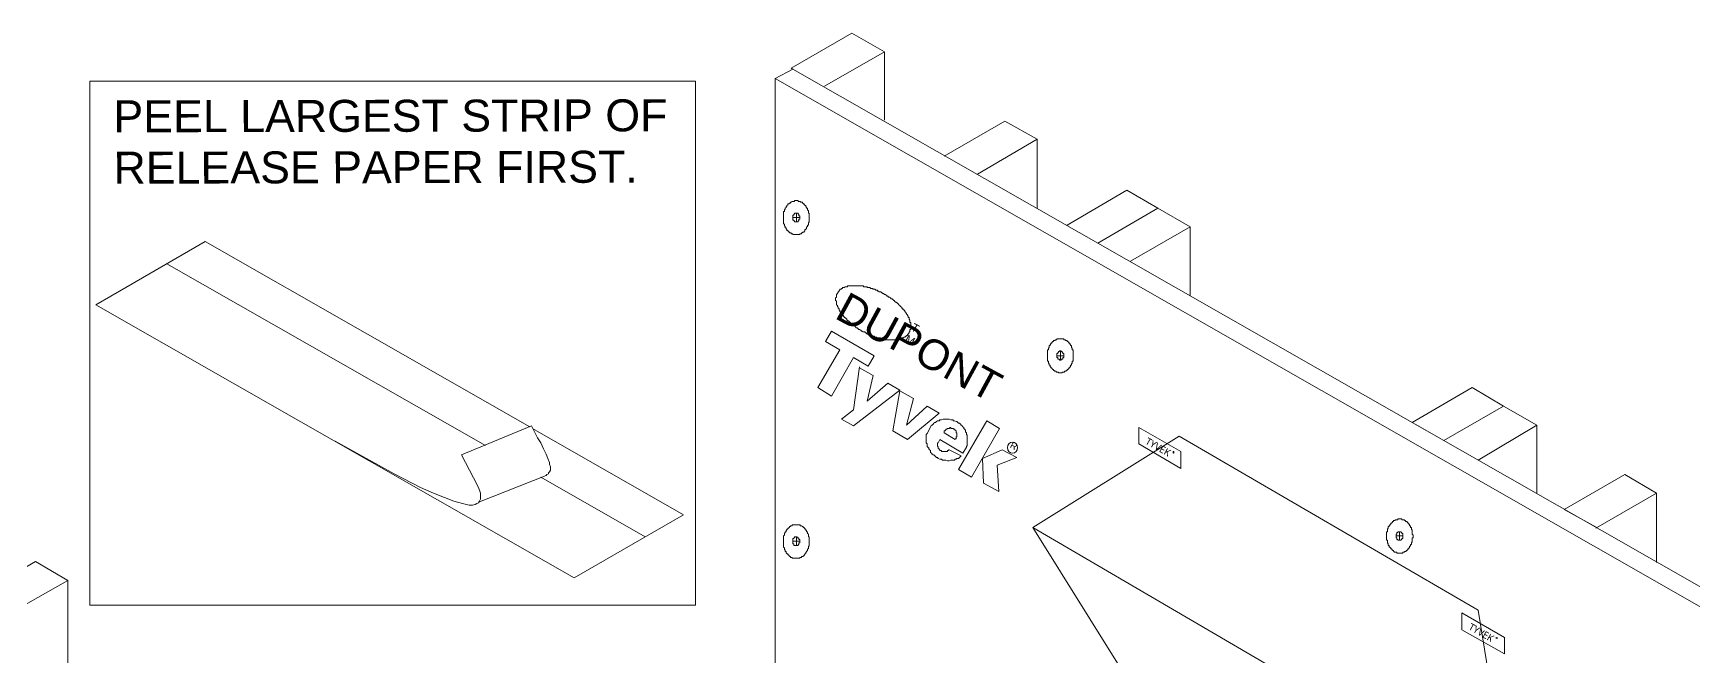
# Model space of a CAD drawing. Header units: inches. Extents: x 0 to 32.7, y -0.1 to 22.9.
# Drawn here: x 3.995 to 7.235, y 9.969 to 11.187 of the extents above; entities that cross this region are included whole.
import ezdxf

# ---------------------------------------------------------------- set-up
doc = ezdxf.new("R2010")
doc.units = ezdxf.units.IN
doc.header["$MEASUREMENT"] = 0
doc.layers.add('PDF_Geometry', color=7, linetype='Continuous', true_color=0x5d5d5d)
doc.layers.add('PDF_Text', color=7, linetype='Continuous')
doc.styles.add('PDF Arial', font='arial.ttf')
doc.styles.add('PDF Chief Blueprint', font='Chief_Blueprint.ttf')
doc.styles.add('PDF Malgun Gothic', font='malgun.ttf')

msp = doc.modelspace()

# ---------------------------------------------------------------- linework, layer by layer
at = {"layer": 'PDF_Geometry', "color": 253, "lineweight": 18, "true_color": 0xa2a2a2}
for points in [[(5.5388, 11.0836), (5.6554, 11.1503), (5.5921, 11.1869), (5.4738, 11.1186), (5.4771, 11.1169)], [(5.6554, 11.0169), (5.6554, 11.1503)], [(5.8371, 10.9119), (5.9538, 10.9803), (5.8904, 11.0153), (5.7721, 10.9469)], [(5.9538, 10.8453), (5.9538, 10.9803)], [(6.0121, 10.8119), (6.1288, 10.8803), (6.1888, 10.8453)], [(6.1354, 10.7419), (6.2521, 10.8086), (6.1888, 10.8453), (6.0721, 10.7769)], [(6.2521, 10.6753), (6.2521, 10.8086)], [(6.8638, 10.4586), (6.9288, 10.4219), (6.8138, 10.3536)], [(6.9288, 10.4219), (6.9288, 10.2886)], [(7.1621, 10.1536), (7.1621, 10.2886), (7.1004, 10.3253), (6.9821, 10.2569), (7.0454, 10.2219)], [(7.0438, 10.2203), (7.1621, 10.2886)], [(3.9454, 7.1053), (4.0621, 7.1719), (4.0621, 10.1186), (3.9988, 10.1553), (3.8821, 10.0869), (3.9454, 10.0519), (4.0621, 10.1186)]]:
    msp.add_lwpolyline(points, dxfattribs=at)
at = {"layer": 'PDF_Geometry', "color": 254, "lineweight": 18, "true_color": 0xe1e1e1}
msp.add_lwpolyline([(7.3088, 10.0319), (7.3421, 10.0519), (5.4771, 11.1169), (5.4421, 11.0986)], dxfattribs=at)
at = {"layer": 'PDF_Geometry', "color": 7, "lineweight": 18}
msp.add_lwpolyline([(5.2871, 11.0936), (5.2871, 10.0703), (4.1054, 10.0703), (4.1054, 11.0936)], close=True, dxfattribs=at)
for points in [[(7.3088, 7.0853), (7.3088, 10.0319), (5.4421, 11.0986), (5.4421, 8.1653), (7.3088, 7.0853), (7.3088, 9.6303)], [(5.9454, 10.2219), (6.2304, 10.4003)], [(6.2304, 10.4003), (6.8138, 10.0603)], [(6.8738, 9.6786), (5.9454, 10.2219)], [(6.1104, 9.9569), (5.9454, 10.2219)], [(6.8754, 9.6836), (6.8138, 10.0603)]]:
    msp.add_lwpolyline(points, dxfattribs=at)
at = {"layer": 'PDF_Geometry', "lineweight": 18}
for points in [[(5.4838, 10.8603), (5.4854, 10.8603), (5.4871, 10.8603), (5.4871, 10.8586), (5.4888, 10.8586), (5.4904, 10.8586), (5.4921, 10.8586), (5.4921, 10.8569), (5.4938, 10.8569), (5.4954, 10.8569), (5.4954, 10.8553), (5.4971, 10.8553), (5.4971, 10.8536), (5.4988, 10.8536), (5.4988, 10.8519), (5.5004, 10.8519), (5.5004, 10.8503), (5.5021, 10.8503), (5.5021, 10.8486), (5.5038, 10.8469), (5.5038, 10.8453), (5.5054, 10.8453), (5.5054, 10.8436), (5.5054, 10.8419), (5.5071, 10.8403), (5.5071, 10.8386), (5.5071, 10.8369), (5.5071, 10.8353), (5.5088, 10.8353), (5.5088, 10.8336), (5.5088, 10.8319), (5.5088, 10.8303), (5.5088, 10.8286), (5.5088, 10.8269), (5.5088, 10.8253), (5.5088, 10.8236), (5.5088, 10.8219), (5.5088, 10.8203), (5.5088, 10.8186), (5.5071, 10.8169), (5.5071, 10.8153), (5.5071, 10.8136), (5.5071, 10.8119), (5.5054, 10.8119), (5.5054, 10.8103), (5.5054, 10.8086), (5.5038, 10.8086), (5.5038, 10.8069), (5.5038, 10.8053), (5.5021, 10.8053), (5.5021, 10.8036), (5.5004, 10.8036), (5.5004, 10.8019), (5.5004, 10.8003), (5.4988, 10.8003), (5.4988, 10.7986), (5.4971, 10.7986), (5.4954, 10.7986), (5.4954, 10.7969), (5.4938, 10.7969), (5.4938, 10.7953), (5.4921, 10.7953), (5.4904, 10.7953), (5.4904, 10.7936), (5.4888, 10.7936), (5.4871, 10.7936), (5.4854, 10.7936), (5.4838, 10.7936), (5.4821, 10.7936), (5.4804, 10.7936), (5.4788, 10.7936), (5.4771, 10.7936), (5.4771, 10.7953), (5.4754, 10.7953), (5.4738, 10.7953), (5.4738, 10.7969), (5.4721, 10.7969), (5.4704, 10.7969), (5.4704, 10.7986), (5.4688, 10.7986), (5.4688, 10.8003), (5.4671, 10.8003), (5.4671, 10.8019), (5.4654, 10.8019), (5.4654, 10.8036), (5.4638, 10.8053), (5.4638, 10.8069), (5.4621, 10.8069), (5.4621, 10.8086), (5.4621, 10.8103), (5.4604, 10.8103), (5.4604, 10.8119), (5.4604, 10.8136), (5.4588, 10.8153), (5.4588, 10.8169), (5.4588, 10.8186), (5.4588, 10.8203), (5.4588, 10.8219), (5.4588, 10.8236), (5.4588, 10.8253), (5.4588, 10.8269), (5.4588, 10.8286), (5.4588, 10.8303), (5.4588, 10.8319), (5.4588, 10.8336), (5.4588, 10.8353), (5.4588, 10.8369), (5.4588, 10.8386), (5.4604, 10.8386), (5.4604, 10.8403), (5.4604, 10.8419), (5.4621, 10.8436), (5.4621, 10.8453), (5.4638, 10.8469), (5.4638, 10.8486), (5.4654, 10.8486), (5.4654, 10.8503), (5.4671, 10.8519), (5.4671, 10.8536), (5.4688, 10.8536), (5.4704, 10.8553), (5.4721, 10.8553), (5.4721, 10.8569), (5.4738, 10.8569), (5.4754, 10.8586), (5.4771, 10.8586), (5.4788, 10.8586), (5.4804, 10.8586), (5.4804, 10.8603), (5.4821, 10.8603)], [(5.9988, 10.5903), (6.0004, 10.5903), (6.0021, 10.5903), (6.0038, 10.5903), (6.0054, 10.5903), (6.0054, 10.5886), (6.0071, 10.5886), (6.0088, 10.5886), (6.0088, 10.5869), (6.0104, 10.5869), (6.0121, 10.5869), (6.0121, 10.5853), (6.0138, 10.5853), (6.0138, 10.5836), (6.0154, 10.5836), (6.0154, 10.5819), (6.0171, 10.5819), (6.0171, 10.5803), (6.0188, 10.5786), (6.0188, 10.5769), (6.0204, 10.5769), (6.0204, 10.5753), (6.0204, 10.5736), (6.0221, 10.5719), (6.0221, 10.5703), (6.0221, 10.5686), (6.0238, 10.5686), (6.0238, 10.5669), (6.0238, 10.5653), (6.0238, 10.5636), (6.0238, 10.5619), (6.0238, 10.5603), (6.0238, 10.5586), (6.0238, 10.5569), (6.0238, 10.5553), (6.0238, 10.5536), (6.0238, 10.5519), (6.0238, 10.5503), (6.0238, 10.5486), (6.0238, 10.5469), (6.0221, 10.5469), (6.0221, 10.5453), (6.0221, 10.5436), (6.0221, 10.5419), (6.0204, 10.5419), (6.0204, 10.5403), (6.0204, 10.5386), (6.0188, 10.5386), (6.0188, 10.5369), (6.0188, 10.5353), (6.0171, 10.5353), (6.0171, 10.5336), (6.0154, 10.5336), (6.0154, 10.5319), (6.0138, 10.5319), (6.0138, 10.5303), (6.0121, 10.5303), (6.0121, 10.5286), (6.0104, 10.5286), (6.0104, 10.5269), (6.0088, 10.5269), (6.0071, 10.5269), (6.0071, 10.5253), (6.0054, 10.5253), (6.0038, 10.5253), (6.0021, 10.5253), (6.0021, 10.5236), (6.0004, 10.5236), (5.9988, 10.5236), (5.9971, 10.5236), (5.9954, 10.5236), (5.9954, 10.5253), (5.9938, 10.5253), (5.9921, 10.5253), (5.9904, 10.5253), (5.9904, 10.5269), (5.9888, 10.5269), (5.9871, 10.5269), (5.9871, 10.5286), (5.9854, 10.5286), (5.9854, 10.5303), (5.9838, 10.5303), (5.9838, 10.5319), (5.9821, 10.5319), (5.9821, 10.5336), (5.9804, 10.5336), (5.9804, 10.5353), (5.9788, 10.5353), (5.9788, 10.5369), (5.9788, 10.5386), (5.9771, 10.5386), (5.9771, 10.5403), (5.9771, 10.5419), (5.9754, 10.5419), (5.9754, 10.5436), (5.9754, 10.5453), (5.9754, 10.5469), (5.9738, 10.5469), (5.9738, 10.5486), (5.9738, 10.5503), (5.9738, 10.5519), (5.9738, 10.5536), (5.9738, 10.5553), (5.9738, 10.5569), (5.9738, 10.5586), (5.9738, 10.5603), (5.9738, 10.5619), (5.9738, 10.5636), (5.9738, 10.5653), (5.9738, 10.5669), (5.9738, 10.5686), (5.9754, 10.5686), (5.9754, 10.5703), (5.9754, 10.5719), (5.9771, 10.5736), (5.9771, 10.5753), (5.9771, 10.5769), (5.9788, 10.5769), (5.9788, 10.5786), (5.9804, 10.5803), (5.9804, 10.5819), (5.9821, 10.5819), (5.9821, 10.5836), (5.9838, 10.5836), (5.9838, 10.5853), (5.9854, 10.5853), (5.9854, 10.5869), (5.9871, 10.5869), (5.9888, 10.5869), (5.9888, 10.5886), (5.9904, 10.5886), (5.9921, 10.5886), (5.9921, 10.5903), (5.9938, 10.5903), (5.9954, 10.5903), (5.9971, 10.5903)], [(5.4838, 10.2269), (5.4854, 10.2269), (5.4871, 10.2269), (5.4888, 10.2269), (5.4904, 10.2269), (5.4921, 10.2253), (5.4938, 10.2253), (5.4954, 10.2236), (5.4971, 10.2236), (5.4971, 10.2219), (5.4988, 10.2219), (5.4988, 10.2203), (5.5004, 10.2203), (5.5004, 10.2186), (5.5021, 10.2186), (5.5021, 10.2169), (5.5038, 10.2153), (5.5038, 10.2136), (5.5054, 10.2136), (5.5054, 10.2119), (5.5054, 10.2103), (5.5071, 10.2086), (5.5071, 10.2069), (5.5071, 10.2053), (5.5071, 10.2036), (5.5088, 10.2036), (5.5088, 10.2019), (5.5088, 10.2003), (5.5088, 10.1986), (5.5088, 10.1969), (5.5088, 10.1953), (5.5088, 10.1936), (5.5088, 10.1919), (5.5088, 10.1903), (5.5088, 10.1886), (5.5088, 10.1869), (5.5088, 10.1853), (5.5071, 10.1853), (5.5071, 10.1836), (5.5071, 10.1819), (5.5071, 10.1803), (5.5054, 10.1803), (5.5054, 10.1786), (5.5054, 10.1769), (5.5038, 10.1753), (5.5038, 10.1736), (5.5021, 10.1736), (5.5021, 10.1719), (5.5004, 10.1703), (5.5004, 10.1686), (5.4988, 10.1686), (5.4988, 10.1669), (5.4971, 10.1669), (5.4971, 10.1653), (5.4954, 10.1653), (5.4938, 10.1653), (5.4938, 10.1636), (5.4921, 10.1636), (5.4904, 10.1636), (5.4904, 10.1619), (5.4888, 10.1619), (5.4871, 10.1619), (5.4854, 10.1619), (5.4838, 10.1619), (5.4821, 10.1619), (5.4804, 10.1619), (5.4788, 10.1619), (5.4771, 10.1619), (5.4754, 10.1619), (5.4754, 10.1636), (5.4738, 10.1636), (5.4721, 10.1636), (5.4721, 10.1653), (5.4704, 10.1653), (5.4704, 10.1669), (5.4688, 10.1669), (5.4688, 10.1686), (5.4671, 10.1686), (5.4671, 10.1703), (5.4654, 10.1703), (5.4654, 10.1719), (5.4638, 10.1719), (5.4638, 10.1736), (5.4638, 10.1753), (5.4621, 10.1753), (5.4621, 10.1769), (5.4621, 10.1786), (5.4604, 10.1786), (5.4604, 10.1803), (5.4604, 10.1819), (5.4588, 10.1836), (5.4588, 10.1853), (5.4588, 10.1869), (5.4588, 10.1886), (5.4588, 10.1903), (5.4588, 10.1919), (5.4588, 10.1936), (5.4588, 10.1953), (5.4588, 10.1969), (5.4588, 10.1986), (5.4588, 10.2003), (5.4588, 10.2019), (5.4588, 10.2036), (5.4588, 10.2053), (5.4604, 10.2069), (5.4604, 10.2086), (5.4604, 10.2103), (5.4621, 10.2119), (5.4621, 10.2136), (5.4638, 10.2136), (5.4638, 10.2153), (5.4638, 10.2169), (5.4654, 10.2169), (5.4654, 10.2186), (5.4671, 10.2186), (5.4671, 10.2203), (5.4688, 10.2203), (5.4688, 10.2219), (5.4704, 10.2219), (5.4704, 10.2236), (5.4721, 10.2236), (5.4721, 10.2253), (5.4738, 10.2253), (5.4754, 10.2253), (5.4754, 10.2269), (5.4771, 10.2269), (5.4788, 10.2269), (5.4804, 10.2269), (5.4821, 10.2269)], [(6.6604, 10.2386), (6.6621, 10.2386), (6.6638, 10.2386), (6.6654, 10.2386), (6.6654, 10.2369), (6.6671, 10.2369), (6.6688, 10.2369), (6.6704, 10.2369), (6.6704, 10.2353), (6.6721, 10.2353), (6.6721, 10.2336), (6.6738, 10.2336), (6.6754, 10.2336), (6.6754, 10.2319), (6.6771, 10.2319), (6.6771, 10.2303), (6.6788, 10.2303), (6.6788, 10.2286), (6.6804, 10.2269), (6.6804, 10.2253), (6.6821, 10.2253), (6.6821, 10.2236), (6.6821, 10.2219), (6.6838, 10.2219), (6.6838, 10.2203), (6.6838, 10.2186), (6.6854, 10.2169), (6.6854, 10.2153), (6.6854, 10.2136), (6.6854, 10.2119), (6.6854, 10.2103), (6.6854, 10.2086), (6.6871, 10.2069), (6.6871, 10.2053), (6.6871, 10.2036), (6.6871, 10.2019), (6.6854, 10.2019), (6.6854, 10.2003), (6.6854, 10.1986), (6.6854, 10.1969), (6.6854, 10.1953), (6.6854, 10.1936), (6.6838, 10.1919), (6.6838, 10.1903), (6.6838, 10.1886), (6.6821, 10.1886), (6.6821, 10.1869), (6.6821, 10.1853), (6.6804, 10.1853), (6.6804, 10.1836), (6.6804, 10.1819), (6.6788, 10.1819), (6.6788, 10.1803), (6.6771, 10.1803), (6.6771, 10.1786), (6.6754, 10.1786), (6.6754, 10.1769), (6.6738, 10.1769), (6.6738, 10.1753), (6.6721, 10.1753), (6.6704, 10.1753), (6.6704, 10.1736), (6.6688, 10.1736), (6.6671, 10.1736), (6.6671, 10.1719), (6.6654, 10.1719), (6.6638, 10.1719), (6.6621, 10.1719), (6.6604, 10.1719), (6.6588, 10.1719), (6.6571, 10.1719), (6.6554, 10.1719), (6.6554, 10.1736), (6.6538, 10.1736), (6.6521, 10.1736), (6.6504, 10.1736), (6.6504, 10.1753), (6.6488, 10.1753), (6.6488, 10.1769), (6.6471, 10.1769), (6.6471, 10.1786), (6.6454, 10.1786), (6.6454, 10.1803), (6.6438, 10.1803), (6.6438, 10.1819), (6.6421, 10.1819), (6.6421, 10.1836), (6.6404, 10.1836), (6.6404, 10.1853), (6.6404, 10.1869), (6.6388, 10.1869), (6.6388, 10.1886), (6.6388, 10.1903), (6.6371, 10.1919), (6.6371, 10.1936), (6.6371, 10.1953), (6.6371, 10.1969), (6.6354, 10.1969), (6.6354, 10.1986), (6.6354, 10.2003), (6.6354, 10.2019), (6.6354, 10.2036), (6.6354, 10.2053), (6.6354, 10.2069), (6.6354, 10.2086), (6.6354, 10.2103), (6.6354, 10.2119), (6.6354, 10.2136), (6.6371, 10.2136), (6.6371, 10.2153), (6.6371, 10.2169), (6.6371, 10.2186), (6.6388, 10.2203), (6.6388, 10.2219), (6.6388, 10.2236), (6.6404, 10.2236), (6.6404, 10.2253), (6.6421, 10.2269), (6.6421, 10.2286), (6.6438, 10.2286), (6.6438, 10.2303), (6.6454, 10.2303), (6.6454, 10.2319), (6.6471, 10.2319), (6.6471, 10.2336), (6.6488, 10.2336), (6.6488, 10.2353), (6.6504, 10.2353), (6.6521, 10.2353), (6.6521, 10.2369), (6.6538, 10.2369), (6.6554, 10.2369), (6.6571, 10.2369), (6.6571, 10.2386), (6.6588, 10.2386)]]:
    msp.add_lwpolyline(points, close=True, dxfattribs=at)
at = {"layer": 'PDF_Geometry', "color": 251, "lineweight": 18, "true_color": 0x686868}
for points in [[(5.4838, 10.8353), (5.4854, 10.8353), (5.4871, 10.8353), (5.4871, 10.8336), (5.4888, 10.8336), (5.4888, 10.8319), (5.4888, 10.8303), (5.4904, 10.8303), (5.4904, 10.8286), (5.4904, 10.8269), (5.4904, 10.8253), (5.4904, 10.8236), (5.4888, 10.8236), (5.4888, 10.8219), (5.4888, 10.8203), (5.4871, 10.8203), (5.4871, 10.8186), (5.4854, 10.8186), (5.4838, 10.8186), (5.4821, 10.8186), (5.4804, 10.8186), (5.4804, 10.8203), (5.4788, 10.8203), (5.4788, 10.8219), (5.4771, 10.8219), (5.4771, 10.8236), (5.4771, 10.8253), (5.4771, 10.8269), (5.4771, 10.8286), (5.4771, 10.8303), (5.4771, 10.8319), (5.4788, 10.8319), (5.4788, 10.8336), (5.4804, 10.8336), (5.4804, 10.8353), (5.4821, 10.8353)], [(5.7038, 10.6036), (5.7038, 10.6019), (5.7021, 10.6003), (5.7021, 10.5986), (5.7004, 10.5986), (5.7004, 10.5969), (5.6988, 10.5969), (5.6988, 10.5953), (5.6971, 10.5953), (5.6954, 10.5936), (5.6938, 10.5936), (5.6921, 10.5919), (5.6904, 10.5919), (5.6888, 10.5919), (5.6888, 10.5903), (5.6871, 10.5903), (5.6854, 10.5903), (5.6838, 10.5903), (5.6821, 10.5886), (5.6804, 10.5886), (5.6788, 10.5886), (5.6771, 10.5886), (5.6754, 10.5886), (5.6738, 10.5886), (5.6721, 10.5886), (5.6704, 10.5886), (5.6688, 10.5886), (5.6671, 10.5886), (5.6654, 10.5886), (5.6638, 10.5886), (5.6621, 10.5886), (5.6604, 10.5886), (5.6588, 10.5886), (5.6571, 10.5886), (5.6554, 10.5886), (5.6554, 10.5903), (5.6538, 10.5903), (5.6521, 10.5903), (5.6504, 10.5903), (5.6488, 10.5903), (5.6471, 10.5919), (5.6454, 10.5919), (5.6438, 10.5919), (5.6421, 10.5919), (5.6404, 10.5936), (5.6388, 10.5936), (5.6371, 10.5936), (5.6354, 10.5953), (5.6338, 10.5953), (5.6321, 10.5953), (5.6304, 10.5969), (5.6288, 10.5969), (5.6271, 10.5986), (5.6254, 10.5986), (5.6238, 10.5986), (5.6221, 10.6003), (5.6204, 10.6003), (5.6204, 10.6019), (5.6188, 10.6019), (5.6171, 10.6036), (5.6154, 10.6036), (5.6138, 10.6036), (5.6121, 10.6053), (5.6104, 10.6053), (5.6104, 10.6069), (5.6088, 10.6069), (5.6071, 10.6086), (5.6054, 10.6086), (5.6038, 10.6103), (5.6021, 10.6119), (5.6004, 10.6119), (5.5988, 10.6136), (5.5971, 10.6153), (5.5954, 10.6169), (5.5938, 10.6169), (5.5938, 10.6186), (5.5921, 10.6186), (5.5904, 10.6203), (5.5888, 10.6219), (5.5871, 10.6236), (5.5854, 10.6253), (5.5838, 10.6253), (5.5838, 10.6269), (5.5821, 10.6269), (5.5821, 10.6286), (5.5804, 10.6303), (5.5788, 10.6303), (5.5788, 10.6319), (5.5771, 10.6319), (5.5771, 10.6336), (5.5754, 10.6336), (5.5754, 10.6353), (5.5738, 10.6369), (5.5738, 10.6386), (5.5721, 10.6386), (5.5721, 10.6403), (5.5704, 10.6403), (5.5704, 10.6419), (5.5688, 10.6436), (5.5688, 10.6453), (5.5671, 10.6469), (5.5671, 10.6486), (5.5654, 10.6503), (5.5654, 10.6519), (5.5638, 10.6536), (5.5638, 10.6553), (5.5621, 10.6569), (5.5621, 10.6586), (5.5621, 10.6603), (5.5621, 10.6619), (5.5621, 10.6636), (5.5604, 10.6653), (5.5604, 10.6669), (5.5604, 10.6686), (5.5604, 10.6703), (5.5621, 10.6719), (5.5621, 10.6736), (5.5621, 10.6753), (5.5621, 10.6769), (5.5638, 10.6786), (5.5638, 10.6803), (5.5654, 10.6803), (5.5654, 10.6819), (5.5671, 10.6836), (5.5671, 10.6853), (5.5688, 10.6853), (5.5688, 10.6869), (5.5704, 10.6869), (5.5721, 10.6869), (5.5721, 10.6886), (5.5738, 10.6886), (5.5738, 10.6903), (5.5754, 10.6903), (5.5771, 10.6903), (5.5788, 10.6919), (5.5804, 10.6919), (5.5821, 10.6919), (5.5838, 10.6919), (5.5838, 10.6936), (5.5854, 10.6936), (5.5871, 10.6936), (5.5888, 10.6936), (5.5904, 10.6936), (5.5921, 10.6936), (5.5938, 10.6936), (5.5954, 10.6936), (5.5971, 10.6936), (5.5988, 10.6936), (5.6004, 10.6936), (5.6021, 10.6936), (5.6038, 10.6936), (5.6054, 10.6936), (5.6071, 10.6936), (5.6088, 10.6936), (5.6104, 10.6936), (5.6121, 10.6936), (5.6138, 10.6936), (5.6154, 10.6919), (5.6171, 10.6919), (5.6188, 10.6919), (5.6204, 10.6919), (5.6221, 10.6919), (5.6221, 10.6903), (5.6238, 10.6903), (5.6254, 10.6903), (5.6271, 10.6903), (5.6288, 10.6886), (5.6304, 10.6886), (5.6321, 10.6886), (5.6338, 10.6869), (5.6354, 10.6869), (5.6371, 10.6869), (5.6388, 10.6853), (5.6404, 10.6853), (5.6421, 10.6853), (5.6421, 10.6836), (5.6438, 10.6836), (5.6454, 10.6819), (5.6471, 10.6819), (5.6488, 10.6819), (5.6504, 10.6803), (5.6521, 10.6803), (5.6521, 10.6786), (5.6538, 10.6786), (5.6554, 10.6769), (5.6571, 10.6769), (5.6588, 10.6753), (5.6604, 10.6753), (5.6604, 10.6736), (5.6621, 10.6736), (5.6638, 10.6719), (5.6654, 10.6719), (5.6671, 10.6703), (5.6688, 10.6686), (5.6704, 10.6686), (5.6721, 10.6669), (5.6738, 10.6653), (5.6754, 10.6653), (5.6754, 10.6636), (5.6771, 10.6619), (5.6788, 10.6619), (5.6788, 10.6603), (5.6804, 10.6603), (5.6821, 10.6586), (5.6838, 10.6569), (5.6854, 10.6553), (5.6871, 10.6536), (5.6888, 10.6519), (5.6904, 10.6503), (5.6904, 10.6486), (5.6921, 10.6486), (5.6921, 10.6469), (5.6938, 10.6469), (5.6938, 10.6453), (5.6954, 10.6453), (5.6954, 10.6436), (5.6971, 10.6419), (5.6971, 10.6403), (5.6988, 10.6403), (5.6988, 10.6386), (5.7004, 10.6369), (5.7004, 10.6353), (5.7021, 10.6353), (5.7021, 10.6336), (5.7021, 10.6319), (5.7038, 10.6319), (5.7038, 10.6303), (5.7038, 10.6286), (5.7054, 10.6269), (5.7054, 10.6253), (5.7054, 10.6236), (5.7054, 10.6219), (5.7071, 10.6219), (5.7071, 10.6203), (5.7071, 10.6186), (5.7071, 10.6169), (5.7071, 10.6153), (5.7071, 10.6136), (5.7071, 10.6119), (5.7071, 10.6103), (5.7071, 10.6086), (5.7054, 10.6086), (5.7054, 10.6069), (5.7054, 10.6053), (5.7054, 10.6036)], [(5.6354, 10.5569), (5.6238, 10.5369), (5.5954, 10.5536), (5.5521, 10.4786), (5.5254, 10.4953), (5.5688, 10.5686), (5.5404, 10.5853), (5.5521, 10.6053)], [(5.9988, 10.5669), (6.0004, 10.5669), (6.0004, 10.5653), (6.0021, 10.5653), (6.0021, 10.5636), (6.0038, 10.5636), (6.0038, 10.5619), (6.0054, 10.5619), (6.0054, 10.5603), (6.0054, 10.5586), (6.0054, 10.5569), (6.0054, 10.5553), (6.0054, 10.5536), (6.0038, 10.5536), (6.0038, 10.5519), (6.0038, 10.5503), (6.0021, 10.5503), (6.0004, 10.5503), (6.0004, 10.5486), (5.9988, 10.5486), (5.9971, 10.5486), (5.9971, 10.5503), (5.9954, 10.5503), (5.9938, 10.5503), (5.9938, 10.5519), (5.9938, 10.5536), (5.9921, 10.5536), (5.9921, 10.5553), (5.9921, 10.5569), (5.9921, 10.5586), (5.9921, 10.5603), (5.9921, 10.5619), (5.9938, 10.5619), (5.9938, 10.5636), (5.9954, 10.5636), (5.9954, 10.5653), (5.9971, 10.5653), (5.9971, 10.5669)], [(5.6071, 10.5336), (5.6338, 10.5186), (5.6221, 10.4686), (5.6621, 10.5036), (5.6854, 10.4903), (5.5954, 10.4203), (5.5721, 10.4336), (5.5954, 10.4519), (5.6071, 10.5353)], [(5.7121, 10.4736), (5.6988, 10.4219), (5.7388, 10.4586), (5.7621, 10.4453), (5.7004, 10.3936), (5.6721, 10.4103), (5.6854, 10.4886)], [(5.8071, 10.4203), (5.8054, 10.4219), (5.8038, 10.4236), (5.8021, 10.4253), (5.8004, 10.4253), (5.7988, 10.4269), (5.7971, 10.4286), (5.7954, 10.4286), (5.7921, 10.4303), (5.7904, 10.4303), (5.7888, 10.4319), (5.7871, 10.4319), (5.7854, 10.4319), (5.7821, 10.4336), (5.7804, 10.4336), (5.7788, 10.4336), (5.7754, 10.4336), (5.7738, 10.4336), (5.7721, 10.4336), (5.7704, 10.4336), (5.7671, 10.4319), (5.7654, 10.4319), (5.7638, 10.4319), (5.7621, 10.4303), (5.7588, 10.4303), (5.7571, 10.4286), (5.7554, 10.4269), (5.7538, 10.4269), (5.7521, 10.4253), (5.7504, 10.4236), (5.7488, 10.4219), (5.7471, 10.4219), (5.7388, 10.4053), (5.7371, 10.4036), (5.7371, 10.4003), (5.7371, 10.3986), (5.7371, 10.3969), (5.7371, 10.3936), (5.7371, 10.3919), (5.7371, 10.3903), (5.7371, 10.3869), (5.7388, 10.3853), (5.7388, 10.3836), (5.7388, 10.3803), (5.7404, 10.3786), (5.7421, 10.3769), (5.7421, 10.3753), (5.7438, 10.3736), (5.7454, 10.3719), (5.7454, 10.3686), (5.7471, 10.3669), (5.7488, 10.3653), (5.7504, 10.3636), (5.7521, 10.3636), (5.7538, 10.3619), (5.7554, 10.3603), (5.7571, 10.3586), (5.7588, 10.3586), (5.7604, 10.3569), (5.7638, 10.3553), (5.7654, 10.3553), (5.7671, 10.3553), (5.7688, 10.3536), (5.7721, 10.3536), (5.7738, 10.3536), (5.7754, 10.3536), (5.7788, 10.3519), (5.7804, 10.3519), (5.7821, 10.3519), (5.7854, 10.3536), (5.7871, 10.3536), (5.7888, 10.3536), (5.7921, 10.3536), (5.7938, 10.3553), (5.7954, 10.3553), (5.7971, 10.3569), (5.8004, 10.3569), (5.8021, 10.3586), (5.8038, 10.3603), (5.8054, 10.3619), (5.7821, 10.3736), (5.7804, 10.3736), (5.7804, 10.3719), (5.7788, 10.3719), (5.7788, 10.3703), (5.7771, 10.3703), (5.7754, 10.3703), (5.7738, 10.3703), (5.7721, 10.3703), (5.7704, 10.3703), (5.7688, 10.3703), (5.7671, 10.3703), (5.7671, 10.3719), (5.7654, 10.3719), (5.7638, 10.3719), (5.7638, 10.3736), (5.7621, 10.3736), (5.7621, 10.3753), (5.7604, 10.3769), (5.7604, 10.3786), (5.7604, 10.3803), (5.7588, 10.3803), (5.7588, 10.3819), (5.7588, 10.3836), (5.7588, 10.3853), (5.7588, 10.3869), (5.7604, 10.3869), (5.7638, 10.3936), (5.8088, 10.3669), (5.8154, 10.3786), (5.8154, 10.3803), (5.8171, 10.3819), (5.8171, 10.3836), (5.8171, 10.3869), (5.8171, 10.3886), (5.8171, 10.3903), (5.8171, 10.3919), (5.8171, 10.3953), (5.8171, 10.3969), (5.8171, 10.3986), (5.8171, 10.4019), (5.8154, 10.4036), (5.8154, 10.4053), (5.8154, 10.4069), (5.8138, 10.4086), (5.8138, 10.4119), (5.8121, 10.4136), (5.8104, 10.4153), (5.8104, 10.4169), (5.8088, 10.4186)], [(5.7721, 10.4069), (5.7938, 10.3936), (5.7938, 10.3953), (5.7954, 10.3953), (5.7954, 10.3969), (5.7954, 10.3986), (5.7971, 10.3986), (5.7971, 10.4003), (5.7971, 10.4019), (5.7971, 10.4036), (5.7971, 10.4053), (5.7971, 10.4069), (5.7954, 10.4069), (5.7954, 10.4086), (5.7954, 10.4103), (5.7938, 10.4119), (5.7921, 10.4136), (5.7904, 10.4136), (5.7904, 10.4153), (5.7888, 10.4153), (5.7871, 10.4153), (5.7854, 10.4153), (5.7854, 10.4169), (5.7838, 10.4169), (5.7821, 10.4153), (5.7804, 10.4153), (5.7788, 10.4153), (5.7771, 10.4136), (5.7754, 10.4136), (5.7754, 10.4119), (5.7738, 10.4119), (5.7738, 10.4103), (5.7721, 10.4103), (5.7721, 10.4086)], [(5.8804, 10.4153), (5.8254, 10.3203), (5.8004, 10.3353), (5.8554, 10.4303)], [(5.8854, 10.3736), (5.9138, 10.3586), (5.8754, 10.3436), (5.8788, 10.2919), (5.8488, 10.3086), (5.8471, 10.3569)], [(6.6604, 10.2136), (6.6621, 10.2136), (6.6638, 10.2136), (6.6638, 10.2119), (6.6654, 10.2119), (6.6654, 10.2103), (6.6671, 10.2103), (6.6671, 10.2086), (6.6671, 10.2069), (6.6671, 10.2053), (6.6671, 10.2036), (6.6671, 10.2019), (6.6671, 10.2003), (6.6654, 10.2003), (6.6654, 10.1986), (6.6638, 10.1986), (6.6638, 10.1969), (6.6621, 10.1969), (6.6604, 10.1969), (6.6588, 10.1969), (6.6571, 10.1969), (6.6571, 10.1986), (6.6554, 10.1986), (6.6554, 10.2003), (6.6554, 10.2019), (6.6538, 10.2019), (6.6538, 10.2036), (6.6538, 10.2053), (6.6538, 10.2069), (6.6538, 10.2086), (6.6554, 10.2086), (6.6554, 10.2103), (6.6554, 10.2119), (6.6571, 10.2119), (6.6571, 10.2136), (6.6588, 10.2136)], [(5.4838, 10.2036), (5.4854, 10.2036), (5.4854, 10.2019), (5.4871, 10.2019), (5.4888, 10.2003), (5.4888, 10.1986), (5.4904, 10.1986), (5.4904, 10.1969), (5.4904, 10.1953), (5.4904, 10.1936), (5.4904, 10.1919), (5.4888, 10.1919), (5.4888, 10.1903), (5.4888, 10.1886), (5.4871, 10.1886), (5.4871, 10.1869), (5.4854, 10.1869), (5.4838, 10.1869), (5.4821, 10.1869), (5.4804, 10.1869), (5.4788, 10.1869), (5.4788, 10.1886), (5.4788, 10.1903), (5.4771, 10.1903), (5.4771, 10.1919), (5.4771, 10.1936), (5.4771, 10.1953), (5.4771, 10.1969), (5.4771, 10.1986), (5.4771, 10.2003), (5.4788, 10.2003), (5.4788, 10.2019), (5.4804, 10.2019), (5.4804, 10.2036), (5.4821, 10.2036)]]:
    msp.add_lwpolyline(points, close=True, dxfattribs=at)
for points in [[(5.4771, 10.8269), (5.4904, 10.8269)], [(5.4838, 10.8353), (5.4838, 10.8186)], [(5.9988, 10.5669), (5.9988, 10.5486)], [(5.9921, 10.5569), (6.0054, 10.5569)], [(6.6604, 10.2136), (6.6604, 10.1969)], [(5.4771, 10.1953), (5.4904, 10.1953)], [(5.4838, 10.2036), (5.4838, 10.1869)], [(6.6538, 10.2053), (6.6671, 10.2053)]]:
    msp.add_lwpolyline(points, dxfattribs=at)
at = {"layer": 'PDF_Geometry', "color": 253, "lineweight": 18, "true_color": 0xb2b2b2}
for points in [[(4.9638, 10.4186), (4.3304, 10.7803), (4.1754, 10.6903), (4.1171, 10.6569), (5.0504, 10.1236), (5.2638, 10.2469), (4.9688, 10.4153)], [(4.8771, 10.3819), (4.2554, 10.7369)], [(4.5838, 10.3903), (4.6988, 10.3269), (4.7504, 10.3003), (4.7754, 10.2886), (4.7971, 10.2803), (4.8154, 10.2736), (4.8321, 10.2686), (4.8454, 10.2653), (4.8521, 10.2653), (4.8571, 10.2669), (4.8604, 10.2686), (4.8638, 10.2703), (4.8654, 10.2736), (4.8671, 10.2769), (4.8671, 10.2819), (4.8671, 10.2886), (4.8638, 10.3003), (4.8538, 10.3186), (4.8304, 10.3636), (4.9671, 10.4203), (4.9788, 10.3969), (4.9854, 10.3869), (4.9904, 10.3753), (4.9954, 10.3653), (4.9988, 10.3569), (5.0021, 10.3486), (5.0021, 10.3453), (5.0038, 10.3403), (5.0038, 10.3369), (5.0038, 10.3336), (5.0021, 10.3303), (5.0004, 10.3286), (5.0004, 10.3269), (4.9971, 10.3253), (4.9954, 10.3236), (4.8654, 10.2719)], [(5.1888, 10.2036), (4.9854, 10.3203)]]:
    msp.add_lwpolyline(points, dxfattribs=at)
at = {"layer": 'PDF_Geometry', "color": 253, "lineweight": 18, "true_color": 0xa2a2a2}
msp.add_lwpolyline([(6.8638, 10.4586), (6.7471, 10.3919), (6.6854, 10.4269), (6.8021, 10.4953)], close=True, dxfattribs=at)
at = {"layer": 'PDF_Geometry', "color": 254, "lineweight": 18, "true_color": 0xe1e1e1}
for points in [[(6.2338, 10.3369), (6.1521, 10.3853), (6.1521, 10.4169), (6.2338, 10.3703)], [(6.8654, 9.9753), (6.7821, 10.0219), (6.7821, 10.0553), (6.8654, 10.0069)]]:
    msp.add_lwpolyline(points, close=True, dxfattribs=at)
at = {"layer": 'PDF_Geometry', "color": 251, "lineweight": 18, "true_color": 0x686868}
for points in [[(5.9054, 10.3886), (5.8999, 10.3886), (5.8954, 10.3838), (5.8954, 10.3778)], [(5.8954, 10.3778), (5.8954, 10.3718), (5.8999, 10.3669), (5.9054, 10.3669)], [(5.9154, 10.3778), (5.9154, 10.3838), (5.911, 10.3886), (5.9054, 10.3886)], [(5.9054, 10.3669), (5.911, 10.3669), (5.9154, 10.3718), (5.9154, 10.3778)], [(6.2196, 10.3703), (6.2191, 10.3703), (6.2188, 10.3695), (6.2188, 10.3686)], [(6.2188, 10.3686), (6.2188, 10.3677), (6.2191, 10.3669), (6.2196, 10.3669)], [(6.22, 10.3701), (6.2199, 10.3702), (6.2197, 10.3703), (6.2196, 10.3703)], [(6.2196, 10.3669), (6.2201, 10.3669), (6.2204, 10.3677), (6.2204, 10.3686)], [(6.2204, 10.3686), (6.2204, 10.3693), (6.2202, 10.3698), (6.22, 10.3701)], [(6.8504, 10.0069), (6.8495, 10.0069), (6.8488, 10.0066), (6.8488, 10.0061)], [(6.8488, 10.0061), (6.8488, 10.0056), (6.8495, 10.0053), (6.8504, 10.0053)], [(6.8521, 10.0061), (6.8521, 10.0066), (6.8513, 10.0069), (6.8504, 10.0069)], [(6.8504, 10.0053), (6.8513, 10.0053), (6.8521, 10.0056), (6.8521, 10.0061)]]:
    msp.add_open_spline(points, degree=3, dxfattribs=at)

# ---------------------------------------------------------------- texts
at = {"layer": 'PDF_Text', "char_height": 0.062448, "attachment_point": 7, "rotation": 0.1126, "style": 'PDF Arial'}
for s, insert in [('PEEL LARGEST STRIP OF', (4.1512, 10.9925)), ('RELEASE PAPER FIRST.', (4.1514, 10.8922))]:
    msp.add_mtext(s, dxfattribs=dict(at, insert=insert))
at = {"layer": 'PDF_Text', "color": 251, "true_color": 0x686868, "attachment_point": 7}
for s, insert, char_height, rotation, style in [('DUPONT', (5.5556, 10.631), 0.05918, 331.478, 'PDF Arial'), ('M', (5.6938, 10.5851), 0.0156, 331.478, 'PDF Arial'), ('T', (5.7062, 10.6078), 0.0156, 331.478, 'PDF Arial'), ('R', (5.8994, 10.3786), 0.0129, 331.478, 'PDF Chief Blueprint'), ('TYVEK', (6.1633, 10.386), 0.01387, 330.4041, 'PDF Malgun Gothic'), ('R', (6.2189, 10.3683), 0.00156, 330.4041, 'PDF Chief Blueprint'), ('TYVEK', (6.7939, 10.0237), 0.01387, 330.4041, 'PDF Malgun Gothic'), ('R', (6.8495, 10.006), 0.00156, 330.4041, 'PDF Chief Blueprint')]:
    msp.add_mtext(s, dxfattribs=dict(at, insert=insert, char_height=char_height, rotation=rotation, style=style))

doc.saveas('drawing.dxf')
